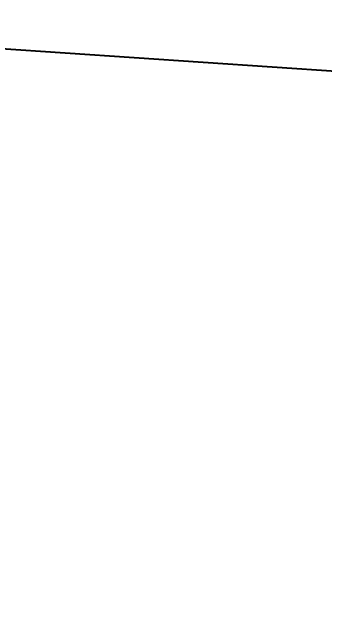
# Model space of a CAD drawing. Header units: inches. Extents: x 1105 to 1525, y -292 to 302.
# Drawn here: x 1422.17 to 1443.97, y 46.43 to 88.24 of the extents above; entities that cross this region are included whole.
import ezdxf

# ---------------------------------------------------------------- set-up
doc = ezdxf.new("R2010")
doc.units = ezdxf.units.IN
doc.header["$LTSCALE"] = 2.42
doc.header["$MEASUREMENT"] = 0
doc.header["$PDMODE"] = 3
doc.header["$PDSIZE"] = 0.3125
doc.layers.get('Defpoints').update_dxf_attribs({"linetype": 'CONTINUOUS'})
doc.layers.add('DIM', color=3, linetype='CONTINUOUS', lineweight=18)
doc.styles.get("Standard").update_dxf_attribs({"font": 'arial.ttf', "width": 0.8})
doc.dimstyles.new('ISO-25', dxfattribs={"dimtxt": 5, "dimasz": 2.5, "dimexe": 1.25, "dimexo": 0.625, "dimgap": 2, "dimtad": 1, "dimtih": 1, "dimtoh": 1, "dimdec": 1, "dimdsep": 46, "dimtxsty": 'Standard', "dimcen": 0, "dimclrd": 3, "dimclre": 3, "dimclrt": 4, "dimadec": 0, "dimazin": 0, "dimtfac": 1, "dimtdec": 1, "dimtmove": 0, "dimatfit": 3, "dimfxl": 1, "dimarcsym": 0})

# ---------------------------------------------------------------- blocks, each defined once
blk = doc.blocks.new('*D39')
at = {"layer": 'Defpoints', "color": 0, "transparency": 16777216}
for p in [(1384.783, 88.158), (1461.197, 82.988), (1443.643, -176.481)]:
    blk.add_point(p, dxfattribs=at)
at = {"layer": 'DIM', "color": 3, "lineweight": -2, "transparency": 16777216}
for p, q in [((1460.574, 83.03), (1383.536, 88.242)), ((1384.445, 83.169), (1376.314, -37.024)), ((1367.566, -166.322), (1375.698, -46.129)), ((1443.02, -176.438), (1365.982, -171.226))]:
    blk.add_line(p, q, dxfattribs=at)
at = {"layer": 'DIM', "color": 3, "transparency": 16777216}
for points in [[(1383.614, 83.225), (1385.277, 83.113), (1384.783, 88.158)], [(1366.735, -166.266), (1368.398, -166.378), (1367.229, -171.311)]]:
    blk.add_solid(points, dxfattribs=at)
at = {"layer": 'DIM', "color": 4, "transparency": 16777216, "insert": (1376.006, -41.577), "char_height": 5, "attachment_point": 5}
blk.add_mtext('260.1', dxfattribs=at)

msp = doc.modelspace()

# ---------------------------------------------------------------- dimensions: what is measured, and where the dimension line sits
at = {"layer": 'DIM'}
dim = msp.add_aligned_dim(p1=(1443.643, -176.481), p2=(1461.197, 82.988), distance=76.589, dimstyle='ISO-25', override={"dimasz": 5, "dimtad": 0}, dxfattribs=at)
dim.commit()
dim.dimension.update_dxf_attribs({"geometry": '*D39', "text_midpoint": (1376.006, -41.577)})

doc.saveas('drawing.dxf')
